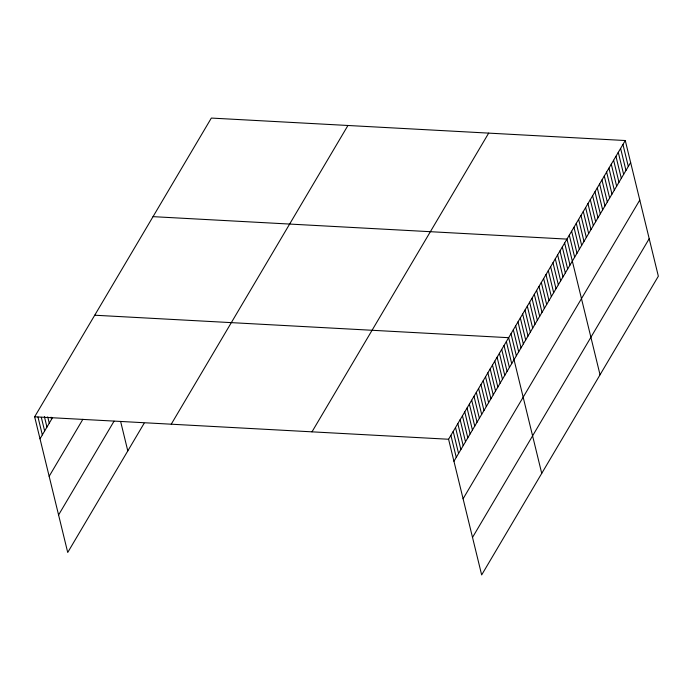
<?xml version="1.0" encoding="UTF-8"?>
<svg xmlns="http://www.w3.org/2000/svg" width="693" height="693" viewBox="0 0 693 693"><rect width="100%" height="100%" fill="white"/><g stroke="black" fill="none" stroke-linecap="round" stroke-linejoin="round"><path stroke-width="1.04" d="M144.127 423.302L67.723 552.468L34.65 416.788L211.339 118.07L625.277 140.532L658.35 276.212L481.661 574.93L448.579 439.249L625.277 140.532M40.021 438.799L52.495 417.706M49.16 476.308L82.891 419.274M58.584 514.951L114.033 421.205M171.249 424.194L347.938 125.485M311.989 431.834L488.678 133.125M453.95 461.269L630.639 162.552M463.089 498.778L639.786 200.06M472.513 537.421L649.202 238.704M153.032 216.649L566.969 239.111L600.043 374.792M94.724 315.22L508.662 337.69L541.735 473.371M34.65 416.788L448.579 439.249M622.946 144.482L628.308 166.493M620.607 148.423L625.978 170.435M618.277 152.365L623.648 174.376M615.947 156.306L621.309 178.326M613.617 160.248L618.979 182.268M611.278 164.198L616.649 186.209M608.948 168.139L614.319 190.151M606.618 172.081L611.98 194.092M604.287 176.022L609.649 198.042M601.948 179.963L607.319 201.984M599.618 183.905L604.989 205.925M597.288 187.855L602.65 209.866M594.958 191.796L600.32 213.808M592.619 195.738L597.99 217.749M590.289 199.679L595.659 221.699M587.959 203.621L593.321 225.641M585.628 207.571L590.99 229.582M583.289 211.512L588.66 233.524M580.959 215.454L586.33 237.465M578.629 219.395L583.991 241.415M576.299 223.337L581.661 245.357M573.96 227.278L579.331 249.298M571.63 231.228L577 253.24M569.299 235.17L574.662 257.181M564.63 243.052L570.001 265.072M562.3 246.994L567.671 269.014M559.97 250.944L565.332 272.955M557.64 254.885L563.002 276.897M555.301 258.827L560.672 280.838M552.971 262.768L558.341 284.788M550.64 266.71L556.003 288.73M548.31 270.66L553.672 292.671M545.971 274.601L551.342 296.613M543.641 278.543L549.012 300.554M541.311 282.484L546.673 304.504M538.981 286.426L544.343 308.446M536.642 290.367L542.013 312.387M534.312 294.317L539.682 316.329M531.981 298.259L537.344 320.27M529.651 302.2L535.013 324.211M527.312 306.141L532.683 328.161M524.982 310.083L530.353 332.103M522.652 314.033L528.023 336.044M520.322 317.974L525.684 339.986M517.983 321.916L523.354 343.927M515.653 325.857L521.023 347.877M513.322 329.799L518.693 351.819M510.992 333.74L516.354 355.76M506.349 341.597L511.711 363.608M504.036 345.504L509.407 367.515M501.723 349.402L507.094 371.422M499.419 353.309L504.781 375.329M497.106 357.216L502.468 379.236M494.793 361.122L500.164 383.142M492.48 365.029L497.851 387.049M490.176 368.936L495.538 390.956M487.863 372.843L493.225 394.863M485.55 376.749L490.921 398.761M483.238 380.656L488.608 402.668M480.933 384.563L486.295 406.574M478.62 388.47L483.983 410.481M476.308 392.377L481.678 414.388M473.995 396.283L479.365 418.295M471.69 400.19L477.053 422.202M469.378 404.097L474.748 426.108M467.065 408.004L472.435 430.015M464.76 411.902L470.123 433.922M462.448 415.809L467.81 437.829M460.135 419.715L465.505 441.736M457.822 423.622L463.193 445.642M455.518 427.529L460.88 449.549M453.205 431.436L458.567 453.456M450.892 435.343L456.263 457.363M120.617 421.431L127.798 450.9M51.057 417.169L51.568 419.265M47.722 416.883L49.255 423.172M44.395 416.597L46.951 427.079M41.311 417.359L44.638 430.985M37.985 417.073L42.325 434.892"/></g></svg>
